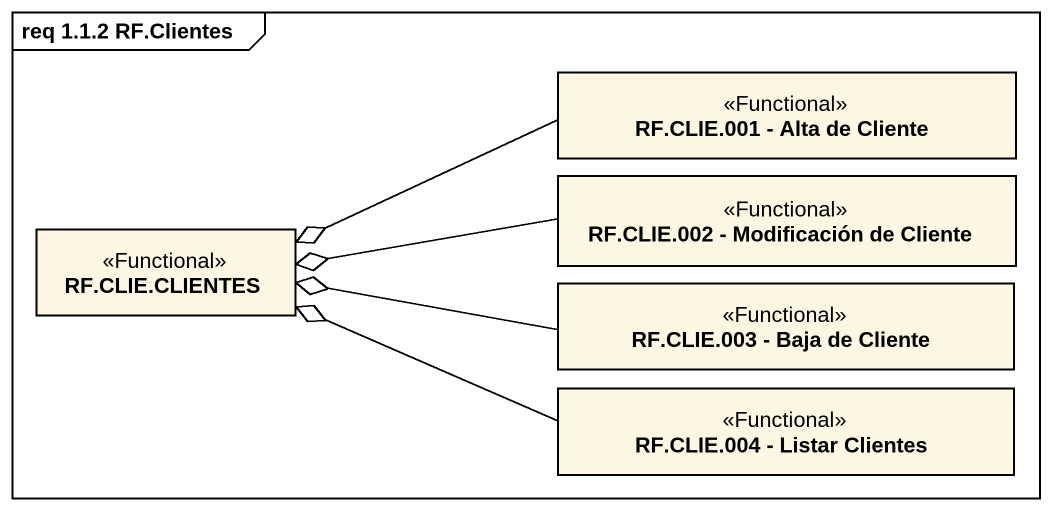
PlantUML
@startuml
mainframe req 1.1.2 RF.Clientes
hide circle
hide empty members
class "RF.CLIE.001 - Alta de Cliente" as RF_CLIE_001_Alta_de_Cliente <<Functional>>
class "RF.CLIE.002 - Modificación de Cliente" as RF_CLIE_002_Modificación_de <<Functional>>
class "RF.CLIE.CLIENTES" as RF_CLIE_CLIENTES <<Functional>>
class "RF.CLIE.003 - Baja de Cliente" as RF_CLIE_003_Baja_de_Cliente <<Functional>>
class "RF.CLIE.004 - Listar Clientes" as RF_CLIE_004_Listar_Clientes <<Functional>>
RF_CLIE_001_Alta_de_Cliente -left-o RF_CLIE_CLIENTES
RF_CLIE_002_Modificación_de -left-o RF_CLIE_CLIENTES
RF_CLIE_003_Baja_de_Cliente -left-o RF_CLIE_CLIENTES
RF_CLIE_004_Listar_Clientes -left-o RF_CLIE_CLIENTES
@enduml
